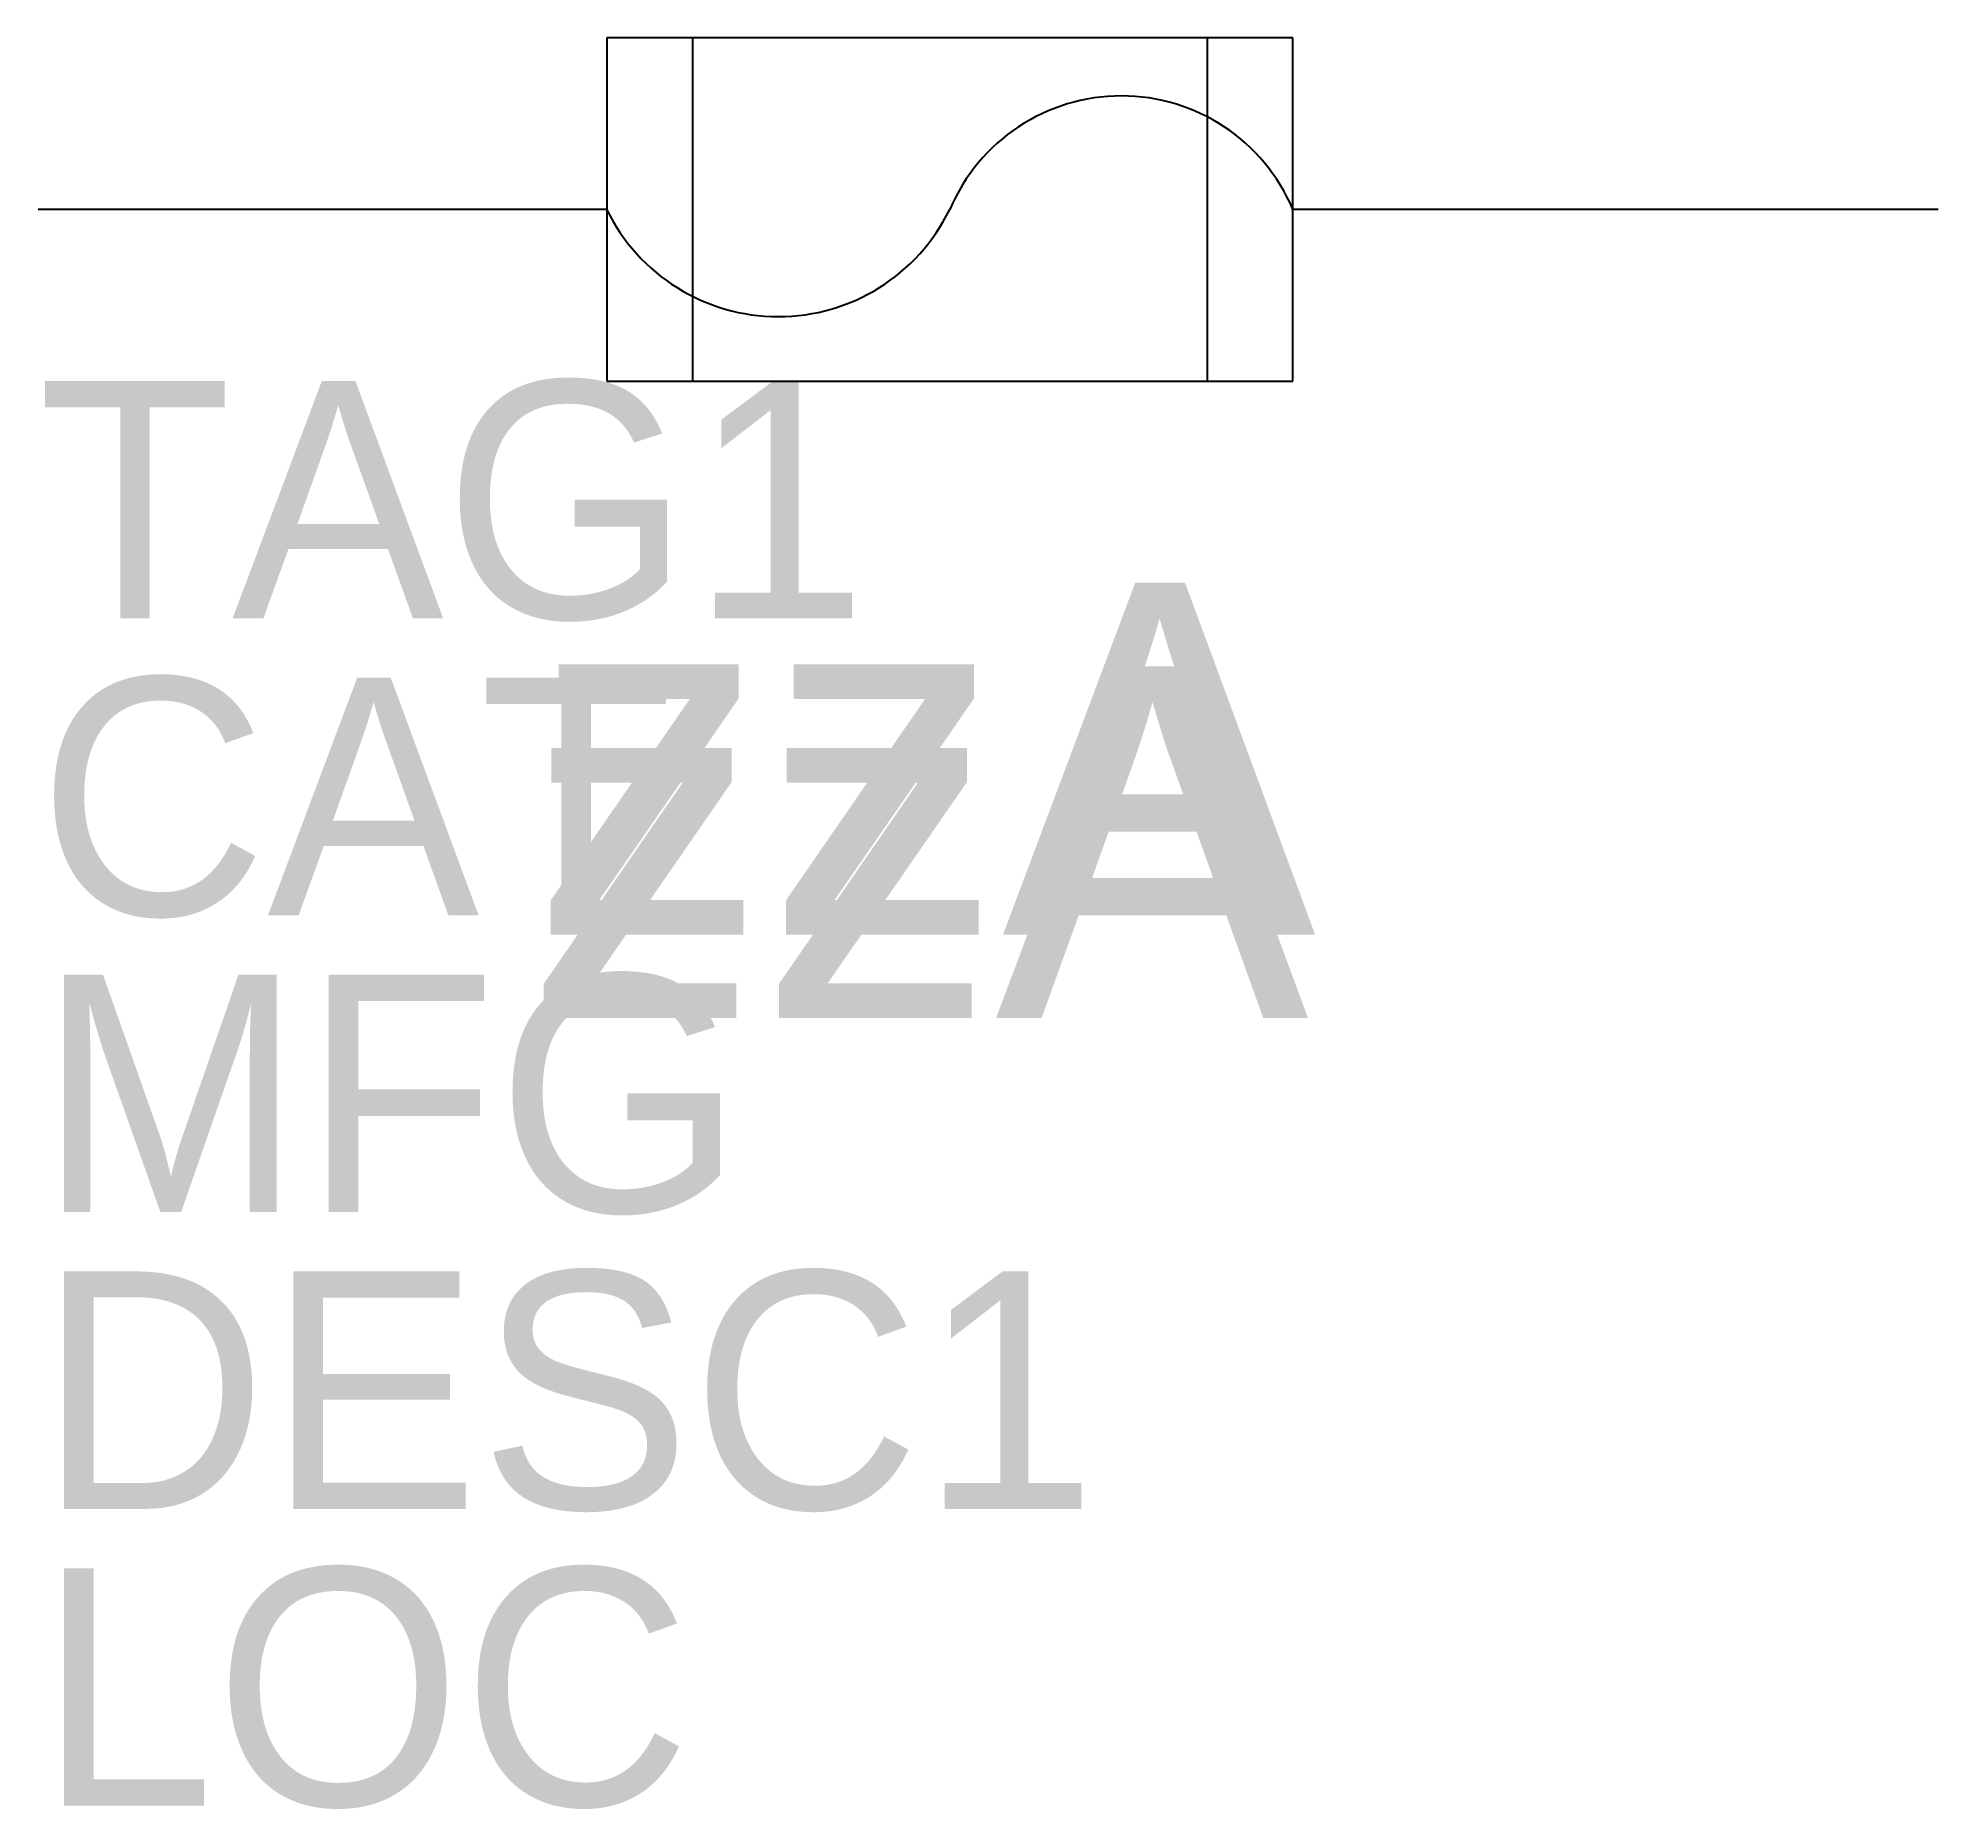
# Model space of a CAD drawing. Extents: x -0.5 to 0.5, y -0.67 to 0.26.
import ezdxf

# ---------------------------------------------------------------- set-up
doc = ezdxf.new("R2010")
doc.units = 0
doc.layers.get('0').update_dxf_attribs({"linetype": 'CONTINUOUS'})

msp = doc.modelspace()

# ---------------------------------------------------------------- linework, layer by layer
for p, q in [((-0.2007, 0.258), (-0.2007, 0.0774)), ((0.1604, 0.258), (-0.2007, 0.258)), ((-0.1555, 0.258), (-0.1555, 0.0774)), ((0.1153, 0.258), (0.1153, 0.0774)), ((0.1604, 0.0774), (0.1604, 0.258)), ((-0.2007, 0.1677), (-0.5, 0.1677)), ((0.5, 0.1677), (0.1604, 0.1677)), ((-0.2007, 0.0774), (0.1604, 0.0774))]:
    msp.add_line(p, q)
for centre, radius, start, end in [((0.0702, 0.1294), 0.0981, 23.028, 156.972), ((-0.1104, 0.2117), 0.1004, 205.986, 334.014)]:
    msp.add_arc(centre, radius, start, end)

# ---------------------------------------------------------------- texts
for tag, p in [('TAG1', (-0.5, -0.0476)), ('CAT', (-0.5, -0.20385)), ('MFG', (-0.5, -0.3601)), ('DESC1', (-0.5, -0.51635)), ('LOC', (-0.5, -0.6726))]:
    msp.add_attdef(tag, p, '', height=0.125)
at = {"layer": '0.0'}
for p in [(-0.2402, -0.214), (-0.2439, -0.258)]:
    msp.add_text('zzA', height=0.1852, dxfattribs=at).set_placement(p)

doc.saveas('drawing.dxf')
